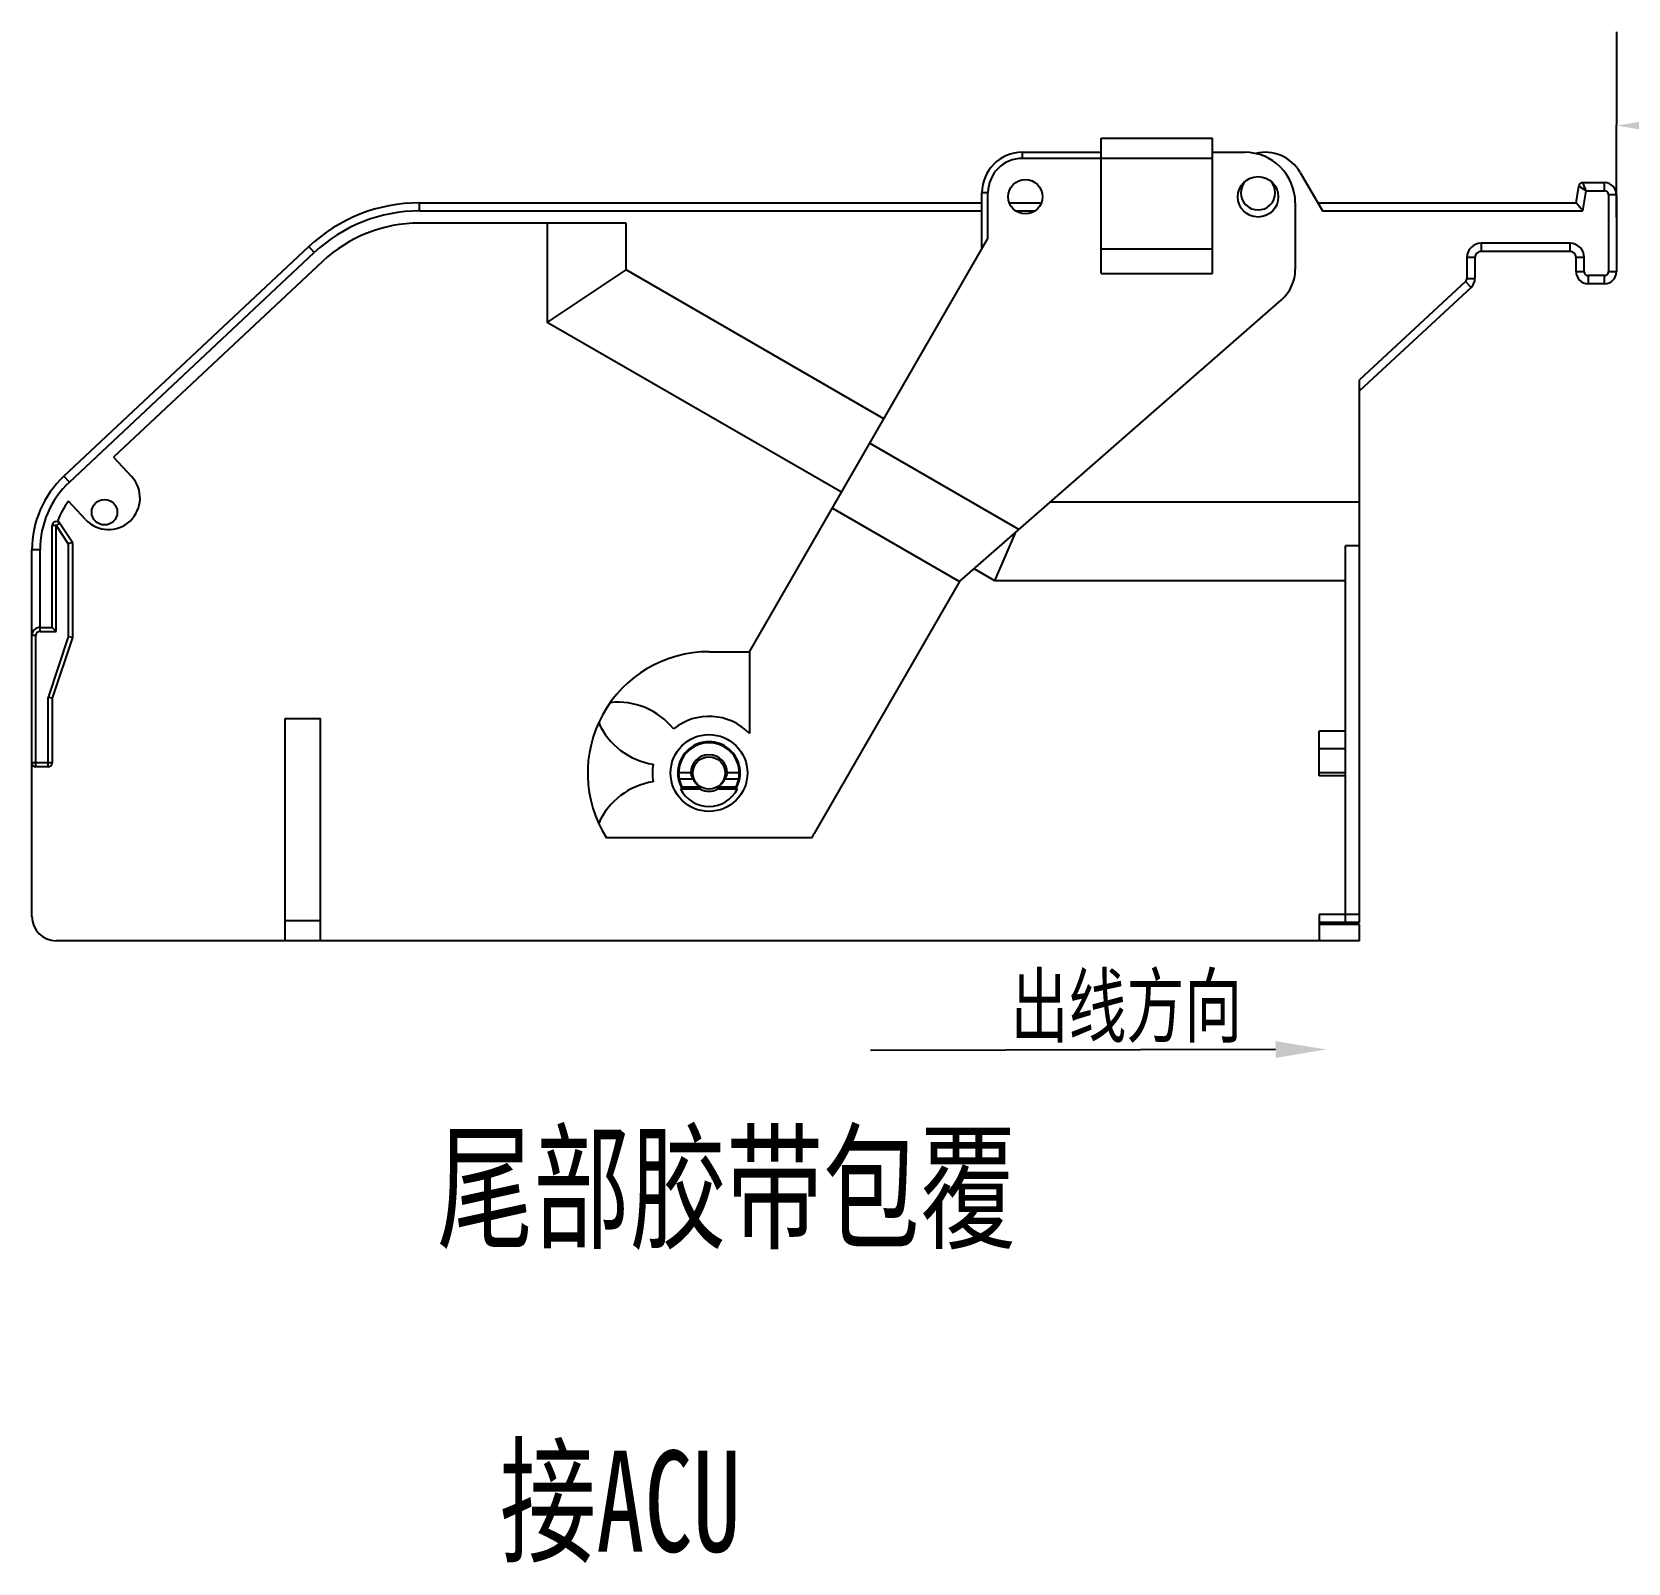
# Model space of a CAD drawing. Header units: inches. Extents: x 47316 to 59086, y 3141 to 11743.
# Drawn here: x 51843.3 to 51922.3, y 8329.6 to 8405.3 of the extents above; entities that cross this region are included whole.
import ezdxf

# ---------------------------------------------------------------- set-up
doc = ezdxf.new("R2010")
doc.units = ezdxf.units.IN
doc.header["$MEASUREMENT"] = 0
doc.layers.add('___SHELL', color=7, linetype='Continuous')
doc.styles.add('MtX_FangSong_GB2312', font='')
doc.styles.get('MtX_FangSong_GB2312').set_extended_font_data('FangSong_GB2312')

msp = doc.modelspace()

# ---------------------------------------------------------------- linework, layer by layer
at = {"layer": '___SHELL', "color": 0, "lineweight": -2}
for p, q in [((51921.71, 8396.115), (51921.733, 8405.289)), ((51896.223, 8393.333), (51896.223, 8400.033)), ((51896.223, 8400.033), (51901.723, 8400.033)), ((51901.723, 8393.333), (51901.723, 8400.033)), ((51892.323, 8399.033), (51892.323, 8399.333)), ((51892.323, 8399.333), (51896.223, 8399.333)), ((51901.723, 8399.033), (51892.323, 8399.033)), ((51901.723, 8399.333), (51903.323, 8399.333)), ((51906.065, 8398.333), (51907.162, 8396.433)), ((51919.713, 8396.833), (51919.844, 8397.665)), ((51920.213, 8397.433), (51919.844, 8397.665)), ((51920.042, 8397.833), (51921.113, 8397.833)), ((51920.213, 8397.433), (51920.042, 8397.833)), ((51920.054, 8396.433), (51920.213, 8397.433)), ((51920.213, 8397.433), (51921.113, 8397.433)), ((51921.113, 8397.433), (51921.113, 8397.833)), ((51862.496, 8396.833), (51890.323, 8396.833)), ((51862.496, 8396.433), (51862.496, 8396.833)), ((51890.323, 8394.552), (51890.323, 8397.333)), ((51890.623, 8397.333), (51890.323, 8397.333)), ((51890.623, 8395.071), (51890.623, 8397.333)), ((51891.679, 8396.833), (51893.266, 8396.833)), ((51905.823, 8396.833), (51905.823, 8393.541)), ((51906.931, 8396.833), (51919.713, 8396.833)), ((51920.054, 8396.433), (51919.713, 8396.833)), ((51921.313, 8397.233), (51921.313, 8393.433)), ((51921.713, 8397.233), (51921.313, 8397.233)), ((51921.713, 8397.233), (51921.713, 8393.433)), ((51862.496, 8396.433), (51890.323, 8396.433)), ((51872.723, 8395.833), (51862.496, 8395.833)), ((51868.823, 8395.833), (51868.823, 8390.919)), ((51872.723, 8393.517), (51872.723, 8395.833)), ((51891.99, 8396.433), (51892.955, 8396.433)), ((51907.162, 8396.433), (51920.054, 8396.433)), ((51878.823, 8374.633), (51890.623, 8395.071)), ((51844.913, 8383.315), (51857.025, 8394.67)), ((51845.187, 8383.023), (51857.298, 8394.378)), ((51857.298, 8394.378), (51857.025, 8394.67)), ((51901.723, 8394.546), (51896.223, 8394.546)), ((51915.013, 8394.833), (51915.013, 8394.433)), ((51919.413, 8394.833), (51915.013, 8394.833)), ((51919.413, 8394.433), (51915.013, 8394.433)), ((51919.413, 8394.433), (51919.413, 8394.833)), ((51857.709, 8393.94), (51847.369, 8384.247)), ((51868.823, 8390.919), (51872.723, 8393.517)), ((51885.475, 8386.155), (51872.723, 8393.517)), ((51914.313, 8394.133), (51914.313, 8393.095)), ((51914.713, 8394.133), (51914.313, 8394.133)), ((51914.713, 8394.133), (51914.713, 8393.095)), ((51919.713, 8393.433), (51919.713, 8394.133)), ((51920.113, 8394.133), (51919.713, 8394.133)), ((51919.713, 8393.433), (51920.113, 8393.433)), ((51920.113, 8393.433), (51920.113, 8394.133)), ((51921.313, 8393.433), (51921.713, 8393.433)), ((51896.223, 8393.333), (51901.723, 8393.333)), ((51914.249, 8392.948), (51909.003, 8388.079)), ((51914.521, 8392.655), (51909.003, 8387.533)), ((51914.521, 8392.655), (51914.249, 8392.948)), ((51914.313, 8393.095), (51914.713, 8393.095)), ((51920.313, 8393.233), (51920.313, 8392.833)), ((51921.113, 8393.233), (51920.313, 8393.233)), ((51921.113, 8392.833), (51920.313, 8392.833)), ((51921.113, 8392.833), (51921.113, 8393.233)), ((51889.219, 8378.104), (51905.14, 8392.036)), ((51883.375, 8382.517), (51868.823, 8390.919)), ((51909.003, 8361.233), (51909.003, 8388.079)), ((51884.775, 8384.942), (51892.16, 8380.678)), ((51847.369, 8384.247), (51848.259, 8383.298)), ((51845.187, 8383.023), (51844.913, 8383.315)), ((51845.987, 8381.168), (51845.138, 8382.074)), ((51882.925, 8381.738), (51889.219, 8378.104)), ((51909.003, 8382.031), (51893.706, 8382.031)), ((51844.533, 8380.873), (51844.333, 8380.873)), ((51844.333, 8375.833), (51844.333, 8380.873)), ((51844.699, 8380.984), (51844.533, 8380.873)), ((51844.533, 8380.873), (51845.133, 8379.973)), ((51844.533, 8375.633), (51844.533, 8380.873)), ((51845.333, 8380.033), (51844.607, 8381.122)), ((51845.333, 8380.033), (51845.133, 8379.973)), ((51845.333, 8380.033), (51845.333, 8375.333)), ((51890.968, 8378.133), (51891.978, 8380.518)), ((51843.733, 8379.667), (51843.333, 8379.667)), ((51843.333, 8361.533), (51843.333, 8379.667)), ((51843.733, 8375.633), (51843.733, 8379.667)), ((51845.133, 8379.973), (51845.133, 8375.366)), ((51908.303, 8361.233), (51908.303, 8379.865)), ((51909.003, 8379.865), (51908.303, 8379.865)), ((51890.968, 8378.133), (51889.934, 8378.73)), ((51889.219, 8378.104), (51882.019, 8365.633)), ((51908.303, 8378.133), (51890.968, 8378.133)), ((51843.533, 8375.433), (51843.333, 8375.433)), ((51843.533, 8368.933), (51843.533, 8375.433)), ((51843.733, 8375.833), (51844.333, 8375.833)), ((51843.733, 8375.633), (51844.533, 8375.633)), ((51845.133, 8375.366), (51844.133, 8372.366)), ((51844.333, 8375.833), (51844.533, 8375.633)), ((51845.333, 8375.333), (51844.333, 8372.333)), ((51845.333, 8375.333), (51845.133, 8375.366)), ((51876.823, 8374.633), (51878.823, 8374.633)), ((51878.823, 8374.633), (51878.823, 8370.593)), ((51844.133, 8368.933), (51844.133, 8372.366)), ((51844.333, 8372.333), (51844.133, 8372.366)), ((51844.333, 8372.333), (51844.333, 8369.133)), ((51855.853, 8371.333), (51857.603, 8371.333)), ((51855.853, 8360.333), (51855.853, 8371.333)), ((51857.603, 8360.333), (51857.603, 8371.333)), ((51907.003, 8368.499), (51907.003, 8370.699)), ((51908.303, 8370.699), (51907.003, 8370.699)), ((51908.303, 8369.833), (51907.003, 8369.833)), ((51844.333, 8369.133), (51843.333, 8369.133)), ((51844.133, 8368.933), (51843.533, 8368.933)), ((51875.923, 8368.633), (51875.323, 8368.633)), ((51876.048, 8368.333), (51875.353, 8368.333)), ((51878.292, 8368.333), (51877.598, 8368.333)), ((51878.323, 8368.633), (51877.723, 8368.633)), ((51908.303, 8368.633), (51907.003, 8368.633)), ((51908.303, 8368.499), (51907.003, 8368.499)), ((51875.495, 8367.843), (51875.42, 8367.843)), ((51876.41, 8367.833), (51875.424, 8367.833)), ((51875.481, 8367.866), (51875.533, 8367.866)), ((51876.373, 8367.933), (51875.496, 8367.933)), ((51878.221, 8367.833), (51877.235, 8367.833)), ((51878.149, 8367.933), (51877.272, 8367.933)), ((51878.112, 8367.866), (51878.164, 8367.866)), ((51878.226, 8367.843), (51878.15, 8367.843)), ((51881.898, 8365.433), (51871.747, 8365.433)), ((51855.853, 8361.333), (51857.603, 8361.333)), ((51907.003, 8361.633), (51907.003, 8360.333)), ((51909.003, 8361.633), (51907.003, 8361.633)), ((51909.003, 8361.233), (51907.003, 8361.233)), ((51909.003, 8361.133), (51907.003, 8361.133)), ((51909.003, 8360.333), (51909.003, 8361.133)), ((51909.003, 8360.333), (51844.533, 8360.333))]:
    msp.add_line(p, q, dxfattribs=at)
at = {"layer": '___SHELL', "color": 7, "lineweight": -2}
msp.add_line((51904.846, 8354.954), (51884.818, 8354.909), dxfattribs=at)
at = {"layer": '___SHELL', "color": 0, "lineweight": -2}
for centre, radius in [((51892.473, 8397.133), 0.85), ((51903.983, 8397.133), 1), ((51846.923, 8381.533), 0.632), ((51876.823, 8368.633), 1.9), ((51876.823, 8368.633), 0.8)]:
    msp.add_circle(centre, radius, dxfattribs=at)
for centre, radius, start, end in [((51892.323, 8397.333), 2, 90, 180), ((51892.323, 8397.333), 1.7, 90, 180), ((51903.323, 8396.833), 2.5, 0, 90), ((51904.333, 8397.333), 2, 30, 103.78299), ((51903.983, 8397.333), 0.85, 136.09715, 43.90285), ((51920.042, 8397.633), 0.2, 90, 171), ((51921.113, 8397.233), 0.6, 0, 90), ((51921.113, 8397.233), 0.2, 0, 90), ((51862.496, 8388.833), 8, 90, 133.15239), ((51862.496, 8388.833), 7.6, 90, 133.15239), ((51862.496, 8388.833), 7, 90, 133.15239), ((51915.013, 8394.133), 0.7, 90, 180), ((51915.013, 8394.133), 0.3, 90, 180), ((51919.413, 8394.133), 0.7, 0, 90), ((51919.413, 8394.133), 0.3, 0, 90), ((51903.823, 8393.541), 2, 311.1876, 0), ((51920.313, 8393.433), 0.6, 180, 270), ((51920.313, 8393.433), 0.2, 180, 270), ((51921.113, 8393.433), 0.6, 270, 0), ((51921.113, 8393.433), 0.2, 270, 0), ((51914.113, 8393.095), 0.2, 312.86736, 0), ((51914.113, 8393.095), 0.6, 312.86736, 0), ((51848.333, 8379.667), 5, 133.15239, 180), ((51847.123, 8382.233), 1.557, 223.15239, 43.15239), ((51848.333, 8379.667), 4.6, 133.15239, 180), ((51848.333, 8379.667), 4, 143.00763, 158.66797), ((51844.533, 8380.873), 0.2, 33.69007, 180), ((51843.733, 8375.433), 0.4, 90, 180), ((51843.733, 8375.433), 0.2, 90, 180), ((51876.823, 8368.633), 6, 90, 212.23095), ((51872.323, 8368.633), 3.5, 38.47708, 96.37937), ((51876.823, 8368.633), 2.8, 44.41531, 128.9448), ((51874.573, 8372.53), 3.5, 203.62063, 261.52292), ((51876.823, 8368.633), 1.545, 329.2276, 210.7724), ((51876.823, 8368.633), 1.5, 329.25832, 210.74168), ((51843.533, 8369.133), 0.2, 180, 270), ((51844.133, 8369.133), 0.2, 270, 0), ((51876.823, 8368.633), 2.8, 171.0552, 188.9448), ((51876.823, 8368.633), 0.9, 0, 180), ((51874.573, 8364.736), 3.5, 98.47708, 156.37937), ((51876.823, 8368.558), 1.575, 207.01763, 332.98237), ((51876.823, 8368.633), 0.9, 242.73396, 297.26604), ((51876.823, 8368.633), 6, 327.76905, 330), ((51844.533, 8361.533), 1.2, 180, 270)]:
    msp.add_arc(centre, radius, start, end, dxfattribs=at)
at = {"layer": '___SHELL', "color": 0, "lineweight": -2, "extrusion": (0, 0, -1)}
for centre, major_axis, ratio, start_param, end_param in [((51876.823, 8368.851), (0, 0.95), 0.973338, -2.147388, -1.802231), ((51876.823, 8368.851), (0, 0.95), 0.973338, -4.480954, -4.135797), ((51876.823, 8368.181), (0, 0.663), 0.731242, -2.123787, -1.954455), ((51876.823, 8368.181), (0, 0.663), 0.731242, -4.328731, -4.159398)]:
    msp.add_ellipse(centre, major_axis=major_axis, ratio=ratio, start_param=start_param, end_param=end_param, dxfattribs=at)
at = {"layer": '___SHELL', "color": 0, "lineweight": -2}
for points, knots in [([(51876.373, 8367.933), (51876.373, 8367.934), (51876.372, 8367.934), (51876.371, 8367.936), (51876.369, 8367.938), (51876.364, 8367.941), (51876.357, 8367.946), (51876.347, 8367.954), (51876.336, 8367.962), (51876.319, 8367.976), (51876.296, 8367.995), (51876.268, 8368.02), (51876.24, 8368.047), (51876.211, 8368.078), (51876.174, 8368.121), (51876.133, 8368.177), (51876.098, 8368.234), (51876.076, 8368.277), (51876.063, 8368.302), (51876.054, 8368.32), (51876.05, 8368.33), (51876.048, 8368.333)], [0, 0, 0, 0, 0.001939, 0.00582, 0.011544, 0.018975, 0.038304, 0.062402, 0.090036, 0.120436, 0.187213, 0.259745, 0.336387, 0.416044, 0.497754, 0.662545, 0.816719, 0.882951, 0.937511, 0.97731, 1, 1, 1, 1]), ([(51877.598, 8368.333), (51877.596, 8368.33), (51877.591, 8368.32), (51877.582, 8368.302), (51877.57, 8368.277), (51877.547, 8368.234), (51877.512, 8368.177), (51877.471, 8368.121), (51877.434, 8368.078), (51877.406, 8368.047), (51877.377, 8368.02), (51877.349, 8367.995), (51877.326, 8367.976), (51877.309, 8367.962), (51877.298, 8367.954), (51877.288, 8367.946), (51877.281, 8367.941), (51877.277, 8367.938), (51877.274, 8367.936), (51877.273, 8367.935), (51877.273, 8367.934)], [0, 0, 0, 0, 0.0226908, 0.0624925, 0.1170548, 0.1832902, 0.3374692, 0.5022637, 0.5839748, 0.6636317, 0.7402728, 0.8128029, 0.8795768, 0.9099751, 0.9376075, 0.9616973, 0.9810255, 0.9884567, 0.9941799, 0.9980612, 0.9980612, 0.9980612, 0.9980612])]:
    msp.add_open_spline(points, degree=3, knots=knots, dxfattribs=at)
msp.add_open_spline([(51877.273, 8367.934), (51877.272, 8367.934), (51877.272, 8367.934), (51877.272, 8367.933)], degree=3, dxfattribs=at)
at = {"layer": '___SHELL', "color": 7, "lineweight": -2}
for points in [[(51924.22, 8400.234), (51921.721, 8400.656), (51924.222, 8401.067)], [(51904.845, 8355.37), (51907.346, 8354.959), (51904.847, 8354.537)]]:
    msp.add_solid(points, dxfattribs=at)

# ---------------------------------------------------------------- texts
at = {"color": 0, "lineweight": -2, "style": 'MtX_FangSong_GB2312', "width": 0.7}
for s, p in [('尾部胶带包覆', (51863.37, 8345.621)), ('接ACU', (51866.473, 8330.113))]:
    msp.add_text(s, height=5, rotation=360, dxfattribs=at).set_placement(p)
at = {"layer": '___SHELL', "color": 0, "lineweight": -2, "style": 'MtX_FangSong_GB2312', "width": 0.7}
msp.add_text('出线方向', height=3, rotation=0.00331, dxfattribs=at).set_placement((51891.741, 8355.615))

doc.saveas('drawing.dxf')
